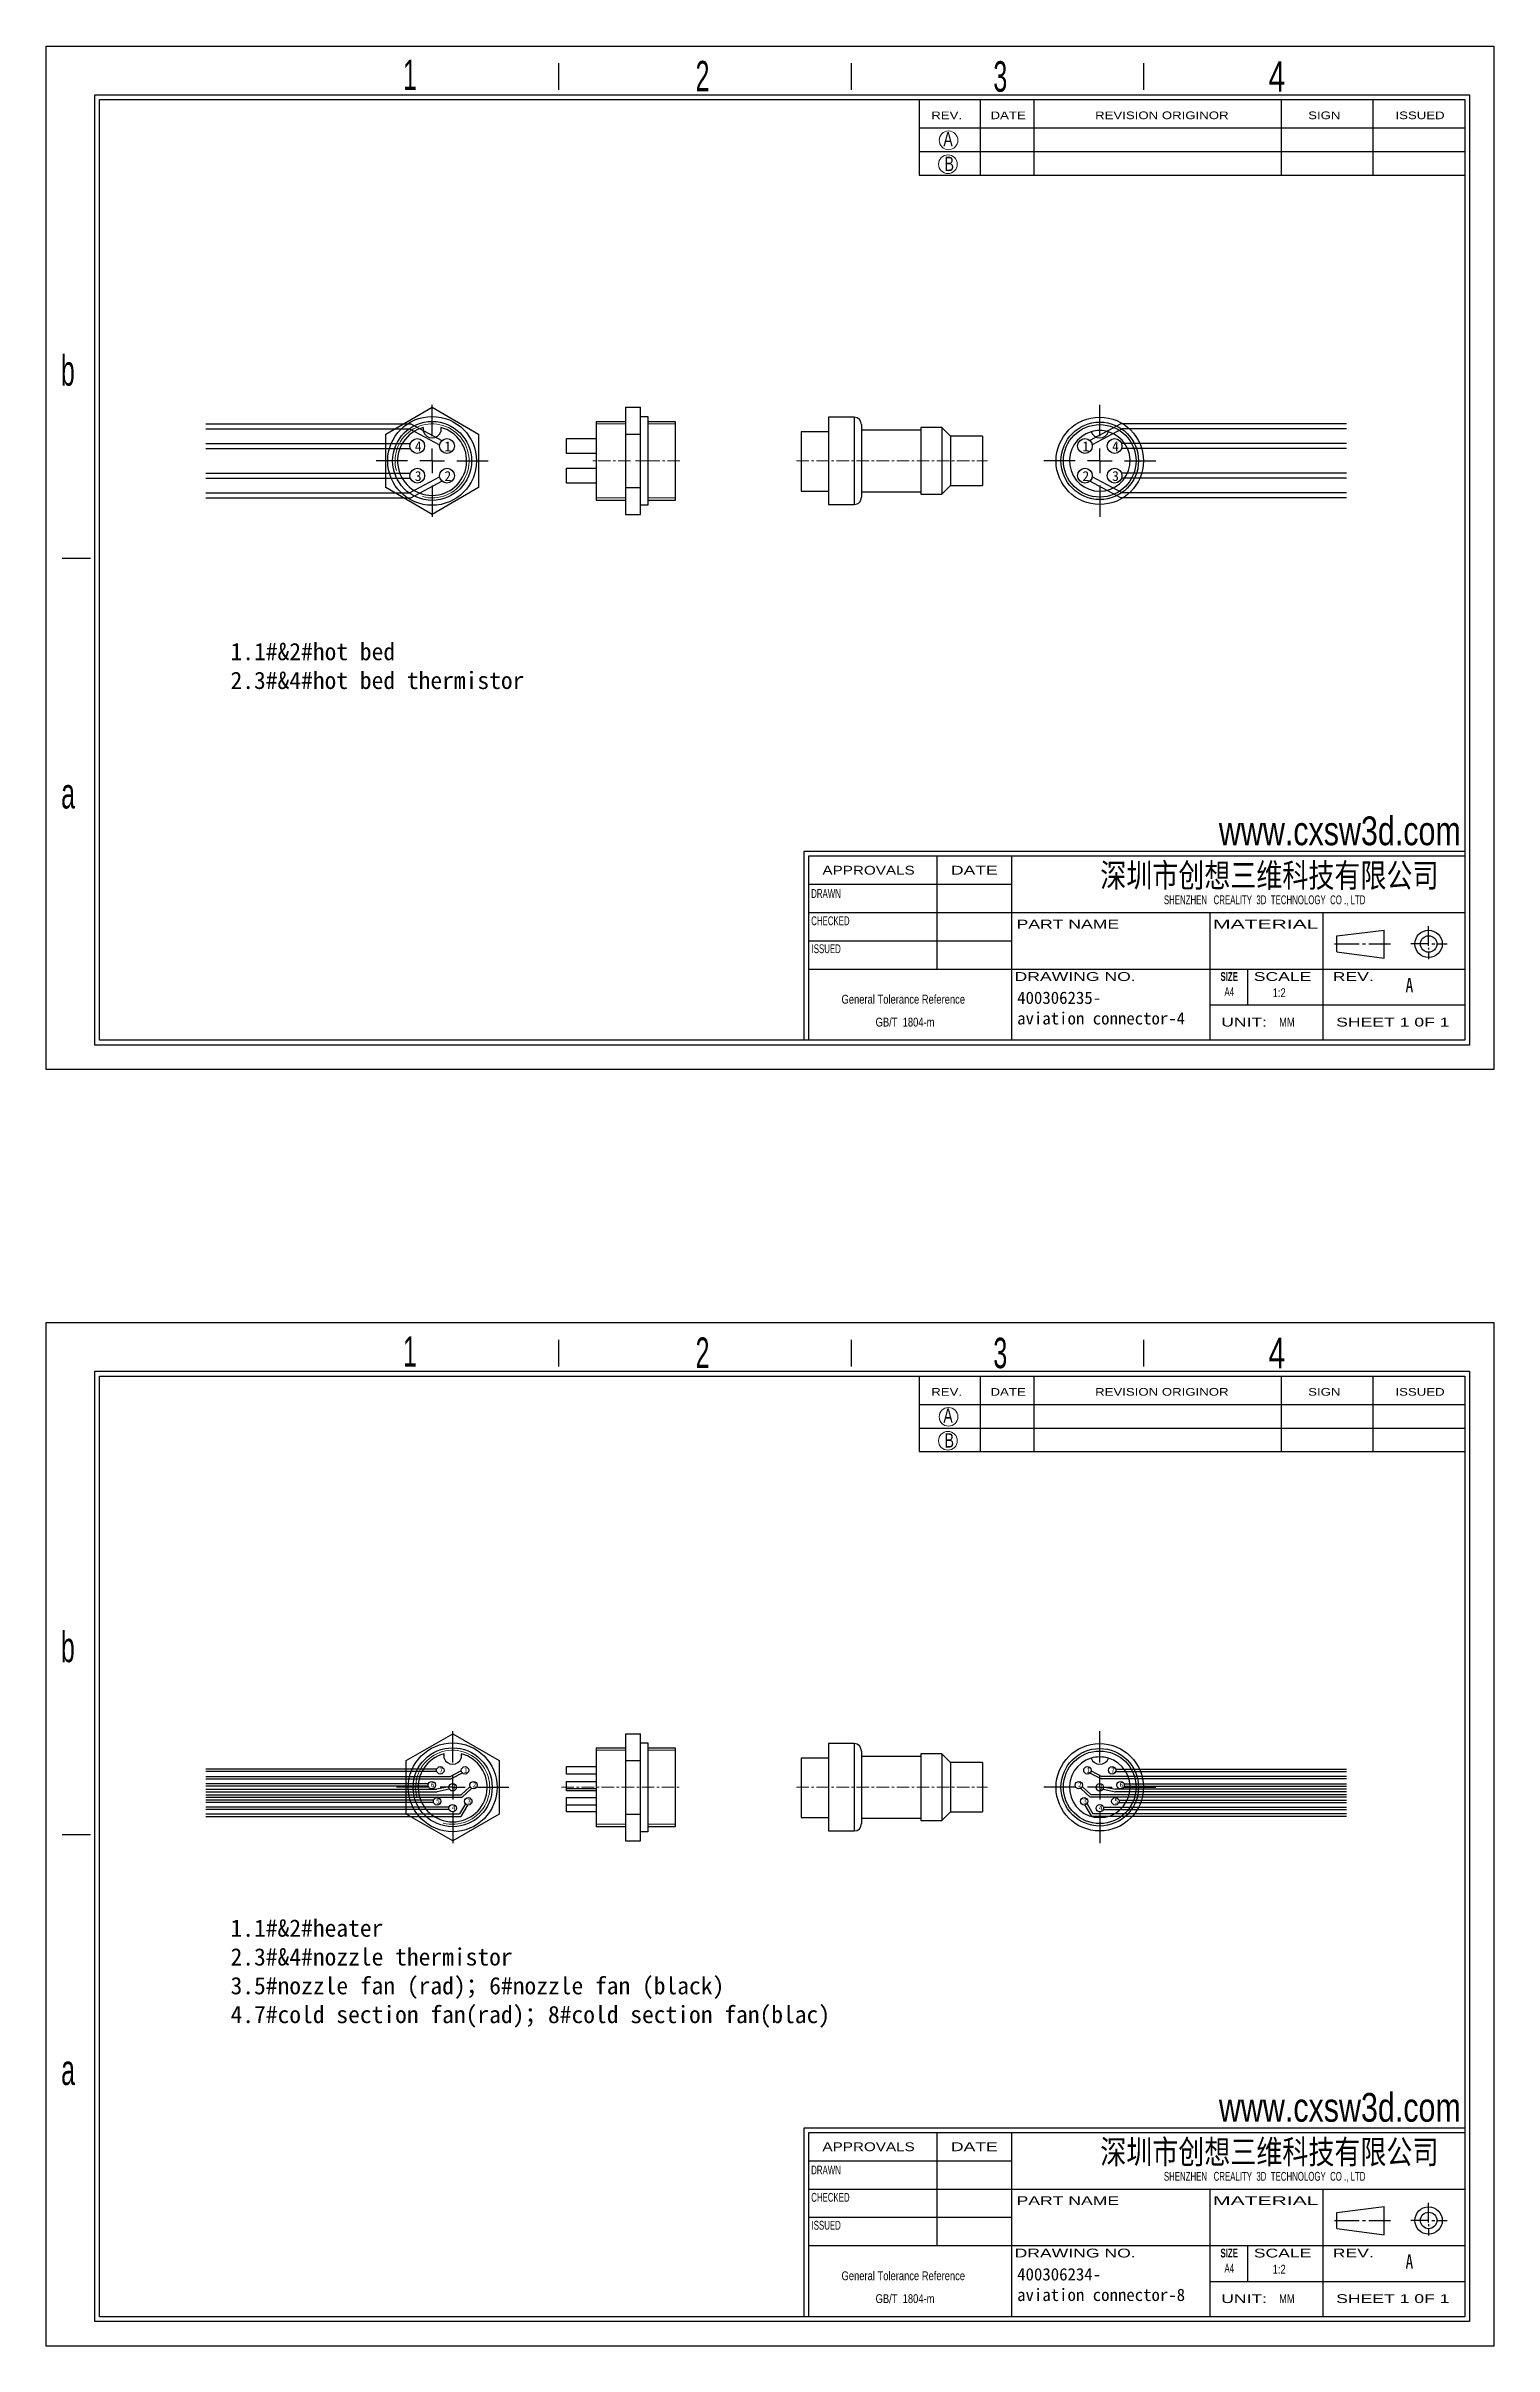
# Model space of a CAD drawing. Header units: millimetres. Extents: x 5352 to 5939, y -3031 to -2099.
import ezdxf

# ---------------------------------------------------------------- set-up
doc = ezdxf.new("R2010")
doc.units = ezdxf.units.MM
doc.header["$LTSCALE"] = 0.4
doc.linetypes.add('CENTER', pattern=[50.8, 31.75, -6.35, 6.35, -6.35])
doc.linetypes.add('CENTERX2', pattern=[20.32, 12.7, -2.54, 2.54, -2.54])
doc.layers.add('SLD-0', color=179, linetype='Continuous')
doc.layers.add('中心线', color=1, linetype='CENTER')
doc.styles.add('SLDTEXTSTYLE0', font='arial.ttf', dxfattribs={"width": 0.7584})
doc.styles.add('SLDTEXTSTYLE1', font='arial.ttf', dxfattribs={"width": 0.63516})
doc.styles.add('SLDTEXTSTYLE2', font='GOTHIC.TTF', dxfattribs={"width": 0.7304})
doc.styles.add('SLDTEXTSTYLE3', font='GOTHIC.TTF', dxfattribs={"width": 0.61171})
doc.styles.add('SLDTEXTSTYLE4', font='arialbd.ttf', dxfattribs={"width": 0.63516})
doc.styles.add('SLDTEXTSTYLE5', font='arial.ttf', dxfattribs={"width": 1.422})
doc.styles.add('SLDTEXTSTYLE6', font='arial.ttf', dxfattribs={"width": 1.2324})
doc.styles.add('SLDTEXTSTYLE7', font='arial.ttf', dxfattribs={"width": 1.7064})
doc.styles.add('SLDTEXTSTYLE8', font='', dxfattribs={"width": 0.8, "bigfont": 'bigfont'})
doc.styles.add('SLDTEXTSTYLE9', font='', dxfattribs={"width": 0.8})
doc.styles.get("Standard").update_dxf_attribs({"font": ''})
doc.styles.get('SLDTEXTSTYLE8').set_extended_font_data('宋体', bold=True)
doc.styles.get('SLDTEXTSTYLE9').set_extended_font_data('宋体')
doc.styles.get('Standard').set_extended_font_data('SimSun')

# ---------------------------------------------------------------- blocks, each defined once
blk = doc.blocks.new('SW_NOTE_0')
at = {"layer": 'SLD-0', "color": 0, "char_height": 3.5853, "attachment_point": 2, "style": 'SLDTEXTSTYLE0'}
for s, insert in [('General Tolerance Reference ', (26.04, 4.62)), (' GB/T  1804-m', (26.22, -4.64))]:
    blk.add_mtext(s, dxfattribs=dict(at, insert=insert))
blk = doc.blocks.new('SW_CENTERMARKSYMBOL_4')
at = {"layer": '中心线', "color": 0}
for p, q in [((0, 10), (0, 23)), ((-10, 0), (-23, 0)), ((0, 0), (-5, 0)), ((0, 0), (0, 5)), ((0, 0), (0, -5)), ((0, 0), (5, 0)), ((10, 0), (23, 0)), ((0, -10), (0, -23))]:
    blk.add_line(p, q, dxfattribs=at)

msp = doc.modelspace()

# ---------------------------------------------------------------- linework, layer by layer
at = {"color": 7, "linetype": 'Continuous', "lineweight": 25}
for p, q in [((5490.08, -2256.13), (5508.88, -2245.28)), ((5508.88, -2245.28), (5527.68, -2256.13)), ((5587.28, -2245.28), (5587.28, -2256.13)), ((5587.28, -2245.28), (5593.28, -2245.28)), ((5593.28, -2256.13), (5593.28, -2245.28)), ((5505.38, -2255.2), (5505.38, -2253.43)), ((5512.38, -2253.43), (5512.38, -2255.2)), ((5575.28, -2250.99), (5587.28, -2250.99)), ((5575.28, -2250.99), (5575.28, -2282.99)), ((5593.28, -2248.99), (5596.28, -2248.99)), ((5596.28, -2248.99), (5596.28, -2284.99)), ((5596.28, -2250.99), (5607.28, -2250.99)), ((5607.28, -2250.99), (5607.28, -2282.99)), ((5658.45, -2255.2), (5658.45, -2279.29)), ((5669.45, -2255.2), (5658.45, -2255.2)), ((5679.85, -2249.29), (5669.45, -2249.29)), ((5669.45, -2249.29), (5669.45, -2284.69)), ((5682.85, -2252.29), (5682.85, -2281.69)), ((5706.85, -2254.49), (5682.85, -2254.49)), ((5715.35, -2253.49), (5706.85, -2253.49)), ((5706.85, -2253.49), (5706.85, -2280.49)), ((5718.85, -2256.99), (5715.35, -2253.49)), ((5715.35, -2253.49), (5715.35, -2280.49)), ((5490.08, -2277.84), (5490.08, -2256.13)), ((5527.68, -2256.13), (5527.68, -2277.84)), ((5563.28, -2257.98), (5575.28, -2257.98)), ((5563.28, -2260.98), (5563.28, -2257.98)), ((5563.28, -2263.98), (5563.28, -2260.98)), ((5575.28, -2263.98), (5563.28, -2263.98)), ((5587.28, -2256.13), (5587.28, -2277.84)), ((5587.28, -2256.13), (5593.28, -2256.13)), ((5593.28, -2277.84), (5593.28, -2256.13)), ((5731.85, -2256.99), (5718.85, -2256.99)), ((5718.85, -2256.99), (5718.85, -2276.99)), ((5731.85, -2256.99), (5731.85, -2276.99)), ((5563.28, -2270), (5575.28, -2270)), ((5563.28, -2273), (5563.28, -2270)), ((5563.28, -2276), (5563.28, -2273)), ((5508.88, -2288.7), (5490.08, -2277.84)), ((5527.68, -2277.84), (5508.88, -2288.7)), ((5575.28, -2276), (5563.28, -2276)), ((5587.28, -2282.99), (5575.28, -2282.99)), ((5587.28, -2277.84), (5593.28, -2277.84)), ((5587.28, -2277.84), (5587.28, -2288.7)), ((5593.28, -2288.7), (5593.28, -2277.84)), ((5607.28, -2282.99), (5596.28, -2282.99)), ((5658.45, -2279.29), (5669.45, -2279.29)), ((5682.85, -2279.49), (5706.85, -2279.49)), ((5706.85, -2280.49), (5715.35, -2280.49)), ((5715.35, -2280.49), (5718.85, -2276.99)), ((5718.85, -2276.99), (5731.85, -2276.99)), ((5587.28, -2288.7), (5593.28, -2288.7)), ((5596.28, -2284.99), (5593.28, -2284.99)), ((5669.45, -2284.69), (5679.85, -2284.69)), ((5498.41, -2793.65), (5517.21, -2782.8)), ((5517.21, -2782.8), (5536.01, -2793.65)), ((5587.28, -2782.8), (5593.28, -2782.8)), ((5587.28, -2782.8), (5587.28, -2793.65)), ((5593.28, -2793.65), (5593.28, -2782.8)), ((5593.28, -2786.51), (5596.28, -2786.51)), ((5596.28, -2786.51), (5596.28, -2822.51)), ((5679.85, -2786.81), (5669.45, -2786.81)), ((5669.45, -2786.81), (5669.45, -2822.21)), ((5498.41, -2815.36), (5498.41, -2793.65)), ((5513.71, -2792.72), (5513.71, -2790.95)), ((5520.71, -2790.95), (5520.71, -2792.72)), ((5536.01, -2793.65), (5536.01, -2815.36)), ((5563.28, -2796.14), (5575.28, -2796.14)), ((5563.28, -2797.64), (5563.28, -2796.14)), ((5575.28, -2788.51), (5587.28, -2788.51)), ((5575.28, -2788.51), (5575.28, -2820.51)), ((5587.28, -2793.65), (5593.28, -2793.65)), ((5587.28, -2793.65), (5587.28, -2815.36)), ((5593.28, -2815.36), (5593.28, -2793.65)), ((5596.28, -2788.51), (5607.28, -2788.51)), ((5607.28, -2788.51), (5607.28, -2820.51)), ((5658.45, -2792.72), (5658.45, -2816.81)), ((5669.45, -2792.72), (5658.45, -2792.72)), ((5682.85, -2789.81), (5682.85, -2819.21)), ((5706.85, -2792.01), (5682.85, -2792.01)), ((5715.35, -2791.01), (5706.85, -2791.01)), ((5706.85, -2791.01), (5706.85, -2818.01)), ((5718.85, -2794.51), (5715.35, -2791.01)), ((5715.35, -2791.01), (5715.35, -2818.01)), ((5731.85, -2794.51), (5718.85, -2794.51)), ((5718.85, -2794.51), (5718.85, -2814.51)), ((5731.85, -2794.51), (5731.85, -2814.51)), ((5563.28, -2799.14), (5563.28, -2797.64)), ((5575.28, -2799.14), (5563.28, -2799.14)), ((5563.28, -2802.12), (5575.28, -2802.12)), ((5563.28, -2803.62), (5563.28, -2802.12)), ((5563.28, -2805.12), (5563.28, -2803.62)), ((5575.28, -2805.12), (5563.28, -2805.12)), ((5563.28, -2806.01), (5563.28, -2805.12)), ((5575.28, -2806.01), (5563.28, -2806.01)), ((5563.28, -2808.7), (5575.28, -2808.7)), ((5563.28, -2810.2), (5563.28, -2808.7)), ((5563.28, -2811.7), (5563.28, -2810.2)), ((5575.28, -2811.7), (5563.28, -2811.7)), ((5563.28, -2813.01), (5563.28, -2811.7)), ((5563.28, -2814.51), (5563.28, -2813.01)), ((5575.28, -2814.51), (5563.28, -2814.51)), ((5715.35, -2818.01), (5718.85, -2814.51)), ((5718.85, -2814.51), (5731.85, -2814.51)), ((5517.21, -2826.22), (5498.41, -2815.36)), ((5536.01, -2815.36), (5517.21, -2826.22)), ((5587.28, -2820.51), (5575.28, -2820.51)), ((5587.28, -2815.36), (5593.28, -2815.36)), ((5587.28, -2815.36), (5587.28, -2826.22)), ((5593.28, -2826.22), (5593.28, -2815.36)), ((5596.28, -2822.51), (5593.28, -2822.51)), ((5607.28, -2820.51), (5596.28, -2820.51)), ((5658.45, -2816.81), (5669.45, -2816.81)), ((5669.45, -2822.21), (5679.85, -2822.21)), ((5682.85, -2817.01), (5706.85, -2817.01)), ((5706.85, -2818.01), (5715.35, -2818.01)), ((5587.28, -2826.22), (5593.28, -2826.22))]:
    msp.add_line(p, q, dxfattribs=at)
for p, q in [((5417.21, -2251.98), (5500.29, -2251.98)), ((5417.21, -2253.98), (5499.78, -2253.98)), ((5499.78, -2253.98), (5511.92, -2260.52)), ((5500.29, -2251.98), (5512.87, -2258.76)), ((5787.94, -2251.98), (5775.36, -2258.76)), ((5788.44, -2253.98), (5776.3, -2260.52)), ((5879.35, -2251.98), (5787.94, -2251.98)), ((5879.35, -2253.98), (5788.44, -2253.98)), ((5417.21, -2259.98), (5500.04, -2259.98)), ((5417.21, -2261.98), (5500.04, -2261.98)), ((5879.35, -2259.98), (5788.19, -2259.98)), ((5879.35, -2261.98), (5788.19, -2261.98)), ((5417.21, -2272), (5500.04, -2272)), ((5417.21, -2274), (5500.04, -2274)), ((5499.78, -2280), (5511.92, -2273.46)), ((5788.44, -2280), (5776.3, -2273.46)), ((5879.35, -2272), (5788.19, -2272)), ((5879.35, -2274), (5788.19, -2274)), ((5417.21, -2280), (5499.78, -2280)), ((5417.21, -2282), (5500.29, -2282)), ((5500.29, -2282), (5512.87, -2275.22)), ((5787.94, -2282), (5775.36, -2275.22)), ((5879.35, -2282), (5787.94, -2282)), ((5879.35, -2280), (5788.44, -2280)), ((5510.8, -2797.14), (5417.21, -2797.14)), ((5510.8, -2798.14), (5417.21, -2798.14)), ((5417.21, -2800.13), (5516.32, -2800.13)), ((5417.21, -2801.13), (5516.56, -2801.13)), ((5507.34, -2803.12), (5417.21, -2803.12)), ((5507.34, -2804.12), (5417.21, -2804.12)), ((5417.21, -2805.32), (5510.79, -2805.32)), ((5515.64, -2804.32), (5510.79, -2805.32)), ((5515.84, -2805.3), (5510.89, -2806.32)), ((5520.65, -2797.88), (5516.32, -2800.13)), ((5521.11, -2798.77), (5516.56, -2801.13)), ((5524.22, -2804.27), (5520.67, -2807.51)), ((5524.89, -2805), (5521.06, -2808.51)), ((5771.67, -2805), (5775.5, -2808.51)), ((5772.34, -2804.27), (5775.89, -2807.51)), ((5775.45, -2798.77), (5780, -2801.13)), ((5775.91, -2797.88), (5780.24, -2800.13)), ((5879.35, -2801.13), (5780, -2801.13)), ((5879.35, -2800.13), (5780.24, -2800.13)), ((5780.72, -2805.3), (5785.67, -2806.32)), ((5780.92, -2804.32), (5785.77, -2805.32)), ((5785.76, -2797.14), (5879.35, -2797.14)), ((5785.76, -2798.14), (5879.35, -2798.14)), ((5879.35, -2805.32), (5785.77, -2805.32)), ((5789.22, -2803.12), (5879.35, -2803.12)), ((5789.22, -2804.12), (5879.35, -2804.12)), ((5417.21, -2806.32), (5510.89, -2806.32)), ((5417.21, -2807.51), (5520.67, -2807.51)), ((5417.21, -2808.51), (5521.06, -2808.51)), ((5509.48, -2809.7), (5417.21, -2809.7)), ((5509.48, -2810.7), (5417.21, -2810.7)), ((5515.71, -2812.51), (5417.21, -2812.51)), ((5515.71, -2813.51), (5417.21, -2813.51)), ((5522.34, -2811.24), (5519.98, -2815.32)), ((5523.21, -2811.75), (5520.55, -2816.32)), ((5773.35, -2811.75), (5776.01, -2816.32)), ((5774.22, -2811.24), (5776.58, -2815.32)), ((5879.35, -2808.51), (5775.5, -2808.51)), ((5879.35, -2807.51), (5775.89, -2807.51)), ((5780.85, -2812.51), (5879.35, -2812.51)), ((5780.85, -2813.51), (5879.35, -2813.51)), ((5879.35, -2806.32), (5785.67, -2806.32)), ((5787.08, -2809.7), (5879.35, -2809.7)), ((5787.08, -2810.7), (5879.35, -2810.7)), ((5417.21, -2815.32), (5519.98, -2815.32)), ((5417.21, -2815.32), (5519.98, -2815.32)), ((5417.21, -2816.32), (5520.55, -2816.32)), ((5879.35, -2816.32), (5776.01, -2816.32)), ((5879.35, -2815.32), (5776.58, -2815.32)), ((5879.35, -2815.32), (5776.58, -2815.32))]:
    msp.add_line(p, q)
at = {"color": 7, "linetype": 'Continuous', "lineweight": 18}
for p, q in [((5575.28, -2251.99), (5587.28, -2251.99)), ((5607.28, -2251.99), (5596.28, -2251.99)), ((5575.28, -2281.99), (5587.28, -2281.99)), ((5607.28, -2281.99), (5596.28, -2281.99)), ((5575.28, -2789.51), (5587.28, -2789.51)), ((5607.28, -2789.51), (5596.28, -2789.51)), ((5575.28, -2819.51), (5587.28, -2819.51)), ((5607.28, -2819.51), (5596.28, -2819.51))]:
    msp.add_line(p, q, dxfattribs=at)
at = {"color": 8, "linetype": 'Continuous', "lineweight": 25}
for p, q in [((5679.85, -2249.29), (5679.85, -2284.69)), ((5679.85, -2786.81), (5679.85, -2822.21))]:
    msp.add_line(p, q, dxfattribs=at)
at = {"color": 7, "linetype": 'Continuous', "lineweight": 25}
for centre, radius in [((5508.88, -2266.99), 18), ((5508.88, -2266.99), 16), ((5779.35, -2266.99), 17.7), ((5779.35, -2266.99), 15.7), ((5779.35, -2266.99), 14.7), ((5502.86, -2260.98), 3), ((5514.89, -2260.98), 3), ((5773.34, -2260.98), 3), ((5785.36, -2260.98), 3), ((5502.86, -2273), 3), ((5514.89, -2273), 3), ((5773.34, -2273), 3), ((5785.36, -2273), 3), ((5517.21, -2804.51), 18), ((5779.35, -2804.51), 17.7), ((5517.21, -2804.51), 16), ((5512.21, -2797.64), 1.5), ((5522.21, -2797.64), 1.5), ((5779.35, -2804.51), 15.7), ((5779.35, -2804.51), 14.7), ((5774.35, -2797.64), 1.5), ((5784.35, -2797.64), 1.5), ((5508.76, -2803.62), 1.5), ((5517.21, -2804.51), 1.5), ((5525.66, -2803.62), 1.5), ((5770.9, -2803.62), 1.5), ((5779.35, -2804.51), 1.5), ((5787.8, -2803.62), 1.5), ((5510.89, -2810.2), 1.5), ((5517.21, -2813.01), 1.5), ((5523.53, -2810.2), 1.5), ((5773.03, -2810.2), 1.5), ((5779.35, -2813.01), 1.5), ((5785.67, -2810.2), 1.5)]:
    msp.add_circle(centre, radius, dxfattribs=at)
at = {"color": 7, "linetype": 'Continuous', "lineweight": 18}
for centre in [(5508.88, -2266.99), (5508.88, -2266.99), (5517.21, -2804.51), (5517.21, -2804.51)]:
    msp.add_arc(centre, 15, 255, 195, dxfattribs=at)
at = {"color": 7, "linetype": 'Continuous', "lineweight": 25}
for centre, radius, start, end in [((5508.88, -2266.99), 14, 104.47751, 75.52249), ((5508.88, -2253.99), 3.7, 199.04873, 340.95127), ((5679.85, -2252.29), 3, 0, 90), ((5779.35, -2266.99), 12.3, 106.53212, 73.46788), ((5779.35, -2266.99), 12.3, 73.46788, 106.53212), ((5779.35, -2253.99), 3.7, 199.04873, 340.95127), ((5679.85, -2281.69), 3, 270, 0), ((5679.85, -2789.81), 3, 0, 90), ((5517.21, -2804.51), 14, 104.47751, 75.52249), ((5517.21, -2791.51), 3.7, 199.04873, 340.95127), ((5779.35, -2804.51), 12.3, 106.53212, 73.46788), ((5779.35, -2804.51), 12.3, 73.46788, 106.53212), ((5779.35, -2791.51), 3.7, 199.04873, 340.95127), ((5679.85, -2819.21), 3, 270, 0)]:
    msp.add_arc(centre, radius, start, end, dxfattribs=at)
at = {"layer": 'SLD-0'}
for p, q in [((5352.47, -2098.87), (5939.06, -2098.87)), ((5352.47, -2513.63), (5352.47, -2098.87)), ((5939.06, -2098.87), (5939.06, -2513.63)), ((5374.19, -2501.77), (5374.19, -2120.59)), ((5374.19, -2120.59), (5927.21, -2120.59)), ((5852.88, -2120.59), (5852.88, -2151.19)), ((5890.04, -2120.59), (5890.04, -2151.19)), ((5927.21, -2120.59), (5927.21, -2501.77)), ((5927.21, -2501.77), (5374.19, -2501.77)), ((5939.06, -2513.63), (5352.47, -2513.63)), ((5352.47, -2616.17), (5939.06, -2616.17)), ((5352.47, -3030.93), (5352.47, -2616.17)), ((5939.06, -2616.17), (5939.06, -3030.93)), ((5374.19, -3019.08), (5374.19, -2637.89)), ((5374.19, -2637.89), (5927.21, -2637.89)), ((5852.88, -2637.89), (5852.88, -2668.49)), ((5890.04, -2637.89), (5890.04, -2668.49)), ((5927.21, -2637.89), (5927.21, -3019.08)), ((5927.21, -3019.08), (5374.19, -3019.08)), ((5939.06, -3030.93), (5352.47, -3030.93))]:
    msp.add_line(p, q, dxfattribs=at)
at = {"layer": 'SLD-0', "color": 6, "linetype": 'Continuous'}
for p, q in [((5560.25, -2116.64), (5560.25, -2105.87)), ((5678.75, -2116.64), (5678.75, -2105.87)), ((5797.25, -2116.64), (5797.25, -2105.87)), ((5372.22, -2503.75), (5372.22, -2118.62)), ((5372.22, -2118.62), (5929.18, -2118.62)), ((5929.18, -2118.62), (5929.18, -2503.75)), ((5370.45, -2306.51), (5358.98, -2306.51)), ((5929.18, -2503.75), (5372.22, -2503.75)), ((5560.25, -2633.94), (5560.25, -2623.18)), ((5678.75, -2633.94), (5678.75, -2623.18)), ((5797.25, -2633.94), (5797.25, -2623.18)), ((5372.22, -3021.05), (5372.22, -2635.92)), ((5372.22, -2635.92), (5929.18, -2635.92)), ((5929.18, -2635.92), (5929.18, -3021.05)), ((5370.45, -2823.81), (5358.98, -2823.81)), ((5929.18, -3021.05), (5372.22, -3021.05))]:
    msp.add_line(p, q, dxfattribs=at)
at = {"layer": 'SLD-0', "color": 179, "linetype": 'Continuous'}
for p, q in [((5706.16, -2120.59), (5706.16, -2151.19)), ((5730.94, -2120.59), (5730.94, -2151.19)), ((5752.62, -2120.59), (5752.62, -2151.19)), ((5706.16, -2132.06), (5927.21, -2132.06)), ((5706.16, -2141.62), (5927.21, -2141.62)), ((5706.16, -2151.19), (5927.21, -2151.19)), ((5927.21, -2425.29), (5659.5, -2425.29)), ((5659.5, -2425.29), (5659.5, -2501.77)), ((5927.21, -2427.2), (5661.42, -2427.2)), ((5661.42, -2427.2), (5661.42, -2501.77)), ((5713.41, -2427.2), (5713.41, -2473.09)), ((5743.64, -2427.2), (5743.64, -2501.77)), ((5743.64, -2438.67), (5661.42, -2438.67)), ((5927.21, -2450.15), (5661.42, -2450.15)), ((5823.95, -2450.15), (5823.95, -2501.77)), ((5869.84, -2501.77), (5869.84, -2450.15)), ((5875.35, -2459.5), (5894.62, -2457.14)), ((5875.35, -2466), (5875.35, -2459.5)), ((5894.62, -2468.52), (5894.62, -2457.14)), ((5912.58, -2463.51), (5912.58, -2455.58)), ((5743.64, -2461.62), (5661.42, -2461.62)), ((5874.42, -2462.75), (5884.5, -2462.75)), ((5875.35, -2466), (5894.62, -2468.52)), ((5885.77, -2462.75), (5887.03, -2462.75)), ((5888.29, -2462.75), (5897.12, -2462.75)), ((5912.58, -2462.75), (5905.38, -2462.75)), ((5912.58, -2464.28), (5912.58, -2465.05)), ((5912.58, -2465.81), (5912.58, -2468.88)), ((5913.84, -2462.75), (5915.11, -2462.75)), ((5916.37, -2462.75), (5920.15, -2462.75)), ((5927.21, -2473.09), (5661.42, -2473.09)), ((5839.25, -2473.09), (5839.25, -2487.43)), ((5823.95, -2487.43), (5927.21, -2487.43)), ((5706.16, -2637.89), (5706.16, -2668.49)), ((5730.94, -2637.89), (5730.94, -2668.49)), ((5752.62, -2637.89), (5752.62, -2668.49)), ((5706.16, -2649.37), (5927.21, -2649.37)), ((5706.16, -2658.93), (5927.21, -2658.93)), ((5706.16, -2668.49), (5927.21, -2668.49)), ((5927.21, -2942.59), (5659.5, -2942.59)), ((5659.5, -2942.59), (5659.5, -3019.08)), ((5927.21, -2944.5), (5661.42, -2944.5)), ((5661.42, -2944.5), (5661.42, -3019.08)), ((5713.41, -2944.5), (5713.41, -2990.4)), ((5743.64, -2944.5), (5743.64, -3019.08)), ((5743.64, -2955.98), (5661.42, -2955.98)), ((5927.21, -2967.45), (5661.42, -2967.45)), ((5823.95, -2967.45), (5823.95, -3019.08)), ((5869.84, -3019.08), (5869.84, -2967.45)), ((5912.58, -2980.82), (5912.58, -2972.88)), ((5743.64, -2978.92), (5661.42, -2978.92)), ((5874.42, -2980.05), (5884.5, -2980.05)), ((5875.35, -2976.81), (5894.62, -2974.44)), ((5875.35, -2983.3), (5875.35, -2976.81)), ((5885.77, -2980.05), (5887.03, -2980.05)), ((5888.29, -2980.05), (5897.12, -2980.05)), ((5894.62, -2985.82), (5894.62, -2974.44)), ((5912.58, -2980.05), (5905.38, -2980.05)), ((5912.58, -2981.58), (5912.58, -2982.35)), ((5913.84, -2980.05), (5915.11, -2980.05)), ((5916.37, -2980.05), (5920.15, -2980.05)), ((5927.21, -2990.4), (5661.42, -2990.4)), ((5839.25, -2990.4), (5839.25, -3004.74)), ((5875.35, -2983.3), (5894.62, -2985.82)), ((5912.58, -2983.12), (5912.58, -2986.18)), ((5823.95, -3004.74), (5927.21, -3004.74))]:
    msp.add_line(p, q, dxfattribs=at)
at = {"layer": 'SLD-0', "lineweight": 18}
for centre in [(5718.09, -2137.09), (5717.84, -2146.78), (5718.09, -2654.39), (5717.84, -2664.09)]:
    msp.add_circle(centre, 3.79, dxfattribs=at)
at = {"layer": 'SLD-0', "color": 179, "linetype": 'Continuous'}
for centre, radius in [((5912.58, -2462.75), 5.54), ((5912.58, -2462.75), 3.34), ((5912.58, -2980.05), 5.54), ((5912.58, -2980.05), 3.34)]:
    msp.add_circle(centre, radius, dxfattribs=at)
at = {"layer": '中心线', "linetype": 'CENTERX2', "lineweight": 18}
for p, q in [((5589.28, -2266.99), (5573.28, -2266.99)), ((5596.28, -2266.99), (5591.28, -2266.99)), ((5609.28, -2266.99), (5596.28, -2266.99)), ((5656.45, -2266.99), (5733.85, -2266.99)), ((5561.28, -2804.51), (5609.28, -2804.51)), ((5656.45, -2804.51), (5733.85, -2804.51))]:
    msp.add_line(p, q, dxfattribs=at)

# ---------------------------------------------------------------- block references
at = {"layer": 'SLD-0', "color": 179}
for p in [(5673.72, -2487.99), (5673.72, -3005.3)]:
    msp.add_blockref('SW_NOTE_0', p, dxfattribs=at)
at = {"layer": '中心线', "xscale": -1, "rotation": 270}
for p in [(5508.88, -2266.99), (5517.21, -2804.51)]:
    msp.add_blockref('SW_CENTERMARKSYMBOL_4', p, dxfattribs=at)
at = {"layer": '中心线', "rotation": 90}
for p in [(5779.35, -2266.99), (5779.35, -2804.51)]:
    msp.add_blockref('SW_CENTERMARKSYMBOL_4', p, dxfattribs=at)

# ---------------------------------------------------------------- texts
at = {"attachment_point": 1}
for s, insert, char_height, width in [('4', (5501.88, -2259.1), 4, 4.3983), ('1', (5513.9, -2259.1), 4, 4.3983), ('1', (5772.35, -2259.1), 4, 4.3983), ('4', (5784.37, -2259.1), 4, 4.3983), ('3', (5501.88, -2271.13), 4, 4.3983), ('2', (5513.9, -2271.13), 4, 4.3983), ('2', (5772.35, -2271.13), 4, 4.3983), ('3', (5784.37, -2271.13), 4, 4.3983), ('1.1#&2#hot bed\\P2.3#&4#hot bed thermistor', (5427.22, -2340.77), 7, 296.2554), ('400306235-\\Paviation connector-4', (5745.89, -2482.06), 5, 76.8091), ('6', (5508.34, -2802.52), 2, 1.7721), ('7', (5511.79, -2796.53), 2, 1.7721), ('8', (5516.79, -2803.4), 2, 1.7721), ('1', (5521.79, -2796.53), 2, 1.7721), ('2', (5525.24, -2802.52), 2, 1.7721), ('2', (5770.48, -2802.52), 2, 1.7721), ('1', (5773.93, -2796.53), 2, 1.7721), ('8', (5778.93, -2803.4), 2, 1.7721), ('7', (5783.93, -2796.53), 2, 1.7721), ('6', (5787.38, -2802.52), 2, 1.7721), ('5', (5510.47, -2809.09), 2, 1.7721), ('4', (5516.79, -2811.9), 2, 1.7721), ('3', (5523.11, -2809.09), 2, 1.7721), ('3', (5772.61, -2809.09), 2, 1.7721), ('4', (5778.93, -2811.9), 2, 1.7721), ('5', (5785.25, -2809.09), 2, 1.7721), ('1.1#&2#heater\\P2.3#&4#nozzle thermistor\\P3.5#nozzle fan (rad)；6#nozzle fan (black)\\P4.7#cold section fan(rad)；8#cold section fan(blac)', (5427.22, -2858.07), 7, 296.2554), ('400306234-\\Paviation connector-8', (5745.89, -2999.36), 5, 76.8091)]:
    msp.add_mtext(s, dxfattribs=dict(at, insert=insert, char_height=char_height, width=width))
at = {"layer": 'SLD-0'}
for s, insert, char_height, attachment_point, style in [('1', (5497.07, -2104.41), 12.34, 1, 'SLDTEXTSTYLE3'), ('2', (5615.62, -2104.9), 12.34, 1, 'SLDTEXTSTYLE3'), ('3', (5736.26, -2105.03), 12.34, 1, 'SLDTEXTSTYLE3'), ('4', (5847.73, -2105.04), 12.34, 1, 'SLDTEXTSTYLE2'), ('A', (5716, -2133.71), 5.81, 1, 'SLDTEXTSTYLE2'), ('B', (5716.51, -2143.74), 5.81, 1, 'SLDTEXTSTYLE2'), ('b', (5358.51, -2224.17), 12.34, 1, 'SLDTEXTSTYLE3'), ('a', (5358.6, -2395.51), 12.34, 1, 'SLDTEXTSTYLE3'), ('深圳市创想三维科技有限公司', (5848.06, -2430.13), 9.6562, 2, 'SLDTEXTSTYLE8'), ('A', (5903.2, -2476.51), 5.82, 1, 'SLDTEXTSTYLE9'), ('1', (5497.07, -2621.72), 12.34, 1, 'SLDTEXTSTYLE3'), ('2', (5615.62, -2622.21), 12.34, 1, 'SLDTEXTSTYLE3'), ('3', (5736.26, -2622.33), 12.34, 1, 'SLDTEXTSTYLE3'), ('4', (5847.73, -2622.34), 12.34, 1, 'SLDTEXTSTYLE2'), ('A', (5716, -2651.01), 5.81, 1, 'SLDTEXTSTYLE2'), ('B', (5716.51, -2661.04), 5.81, 1, 'SLDTEXTSTYLE2'), ('b', (5358.51, -2741.48), 12.34, 1, 'SLDTEXTSTYLE3'), ('a', (5358.6, -2912.81), 12.34, 1, 'SLDTEXTSTYLE3'), ('深圳市创想三维科技有限公司', (5848.06, -2947.44), 9.6562, 2, 'SLDTEXTSTYLE8'), ('A', (5903.2, -2993.81), 5.82, 1, 'SLDTEXTSTYLE9')]:
    msp.add_mtext(s, dxfattribs=dict(at, insert=insert, char_height=char_height, attachment_point=attachment_point, style=style))
at = {"layer": 'SLD-0', "color": 179}
for s, insert, char_height, attachment_point, style in [('REV.', (5711.1, -2125.41), 3.107, 1, 'SLDTEXTSTYLE6'), ('DATE', (5735.1, -2125.41), 3.107, 1, 'SLDTEXTSTYLE6'), ('REVISION ORIGINOR', (5777.46, -2125.41), 3.1073, 1, 'SLDTEXTSTYLE6'), ('SIGN', (5863.78, -2125.41), 3.107, 1, 'SLDTEXTSTYLE6'), ('ISSUED', (5899.14, -2125.41), 3.107, 1, 'SLDTEXTSTYLE6'), ('APPROVALS', (5685.7, -2431.09), 3.585, 2, 'SLDTEXTSTYLE6'), ('DATE', (5728.54, -2431.09), 3.585, 2, 'SLDTEXTSTYLE5'), ('DRAWN', (5668.45, -2440.51), 3.585, 2, 'SLDTEXTSTYLE1'), ('SHENZHEN   CREALITY  3D  TECHNOLOGY  CO ., LTD', (5846.16, -2443.07), 3.5853, 2, 'SLDTEXTSTYLE1'), ('CHECKED', (5670.24, -2451.58), 3.585, 2, 'SLDTEXTSTYLE1'), ('PART NAME', (5766.43, -2452.92), 3.585, 2, 'SLDTEXTSTYLE5'), ('MATERIAL', (5846.6, -2452.92), 3.585, 2, 'SLDTEXTSTYLE7'), ('ISSUED', (5668.52, -2462.9), 3.585, 2, 'SLDTEXTSTYLE1'), ('DRAWING NO.', (5769.38, -2474.17), 3.5853, 2, 'SLDTEXTSTYLE5'), ('SIZE', (5831.8, -2474.17), 3.585, 2, 'SLDTEXTSTYLE4'), ('SCALE', (5853.42, -2474.17), 3.585, 2, 'SLDTEXTSTYLE5'), ('REV.', (5882.06, -2474.17), 3.585, 2, 'SLDTEXTSTYLE5'), ('A4', (5831.82, -2480.31), 3.585, 2, 'SLDTEXTSTYLE1'), ('1:2', (5852.04, -2480.72), 3.585, 2, 'SLDTEXTSTYLE0'), ('UNIT:', (5837.84, -2492.63), 3.585, 2, 'SLDTEXTSTYLE5'), ('MM', (5855.17, -2492.63), 3.585, 2, 'SLDTEXTSTYLE0'), ('SHEET 1 0F 1', (5898.08, -2492.63), 3.5853, 2, 'SLDTEXTSTYLE5'), ('REV.', (5711.1, -2642.72), 3.107, 1, 'SLDTEXTSTYLE6'), ('DATE', (5735.1, -2642.72), 3.107, 1, 'SLDTEXTSTYLE6'), ('REVISION ORIGINOR', (5777.46, -2642.72), 3.1073, 1, 'SLDTEXTSTYLE6'), ('SIGN', (5863.78, -2642.72), 3.107, 1, 'SLDTEXTSTYLE6'), ('ISSUED', (5899.14, -2642.72), 3.107, 1, 'SLDTEXTSTYLE6'), ('APPROVALS', (5685.7, -2948.39), 3.585, 2, 'SLDTEXTSTYLE6'), ('DATE', (5728.54, -2948.39), 3.585, 2, 'SLDTEXTSTYLE5'), ('DRAWN', (5668.45, -2957.81), 3.585, 2, 'SLDTEXTSTYLE1'), ('SHENZHEN   CREALITY  3D  TECHNOLOGY  CO ., LTD', (5846.16, -2960.38), 3.5853, 2, 'SLDTEXTSTYLE1'), ('CHECKED', (5670.24, -2968.89), 3.585, 2, 'SLDTEXTSTYLE1'), ('PART NAME', (5766.43, -2970.23), 3.585, 2, 'SLDTEXTSTYLE5'), ('MATERIAL', (5846.6, -2970.23), 3.585, 2, 'SLDTEXTSTYLE7'), ('ISSUED', (5668.52, -2980.21), 3.585, 2, 'SLDTEXTSTYLE1'), ('DRAWING NO.', (5769.38, -2991.47), 3.5853, 2, 'SLDTEXTSTYLE5'), ('SIZE', (5831.8, -2991.47), 3.585, 2, 'SLDTEXTSTYLE4'), ('SCALE', (5853.42, -2991.47), 3.585, 2, 'SLDTEXTSTYLE5'), ('REV.', (5882.06, -2991.47), 3.585, 2, 'SLDTEXTSTYLE5'), ('A4', (5831.82, -2997.61), 3.585, 2, 'SLDTEXTSTYLE1'), ('1:2', (5852.04, -2998.03), 3.585, 2, 'SLDTEXTSTYLE0'), ('UNIT:', (5837.84, -3009.94), 3.585, 2, 'SLDTEXTSTYLE5'), ('MM', (5855.17, -3009.94), 3.585, 2, 'SLDTEXTSTYLE0'), ('SHEET 1 0F 1', (5898.08, -3009.94), 3.5853, 2, 'SLDTEXTSTYLE5')]:
    msp.add_mtext(s, dxfattribs=dict(at, insert=insert, char_height=char_height, attachment_point=attachment_point, style=style))
at = {"layer": 'SLD-0', "color": 5, "char_height": 11.6417, "attachment_point": 1, "style": 'SLDTEXTSTYLE0'}
for insert in [(5827.62, -2411.1), (5827.62, -2928.4)]:
    msp.add_mtext('www.cxsw3d.com', dxfattribs=dict(at, insert=insert))

doc.saveas('drawing.dxf')
